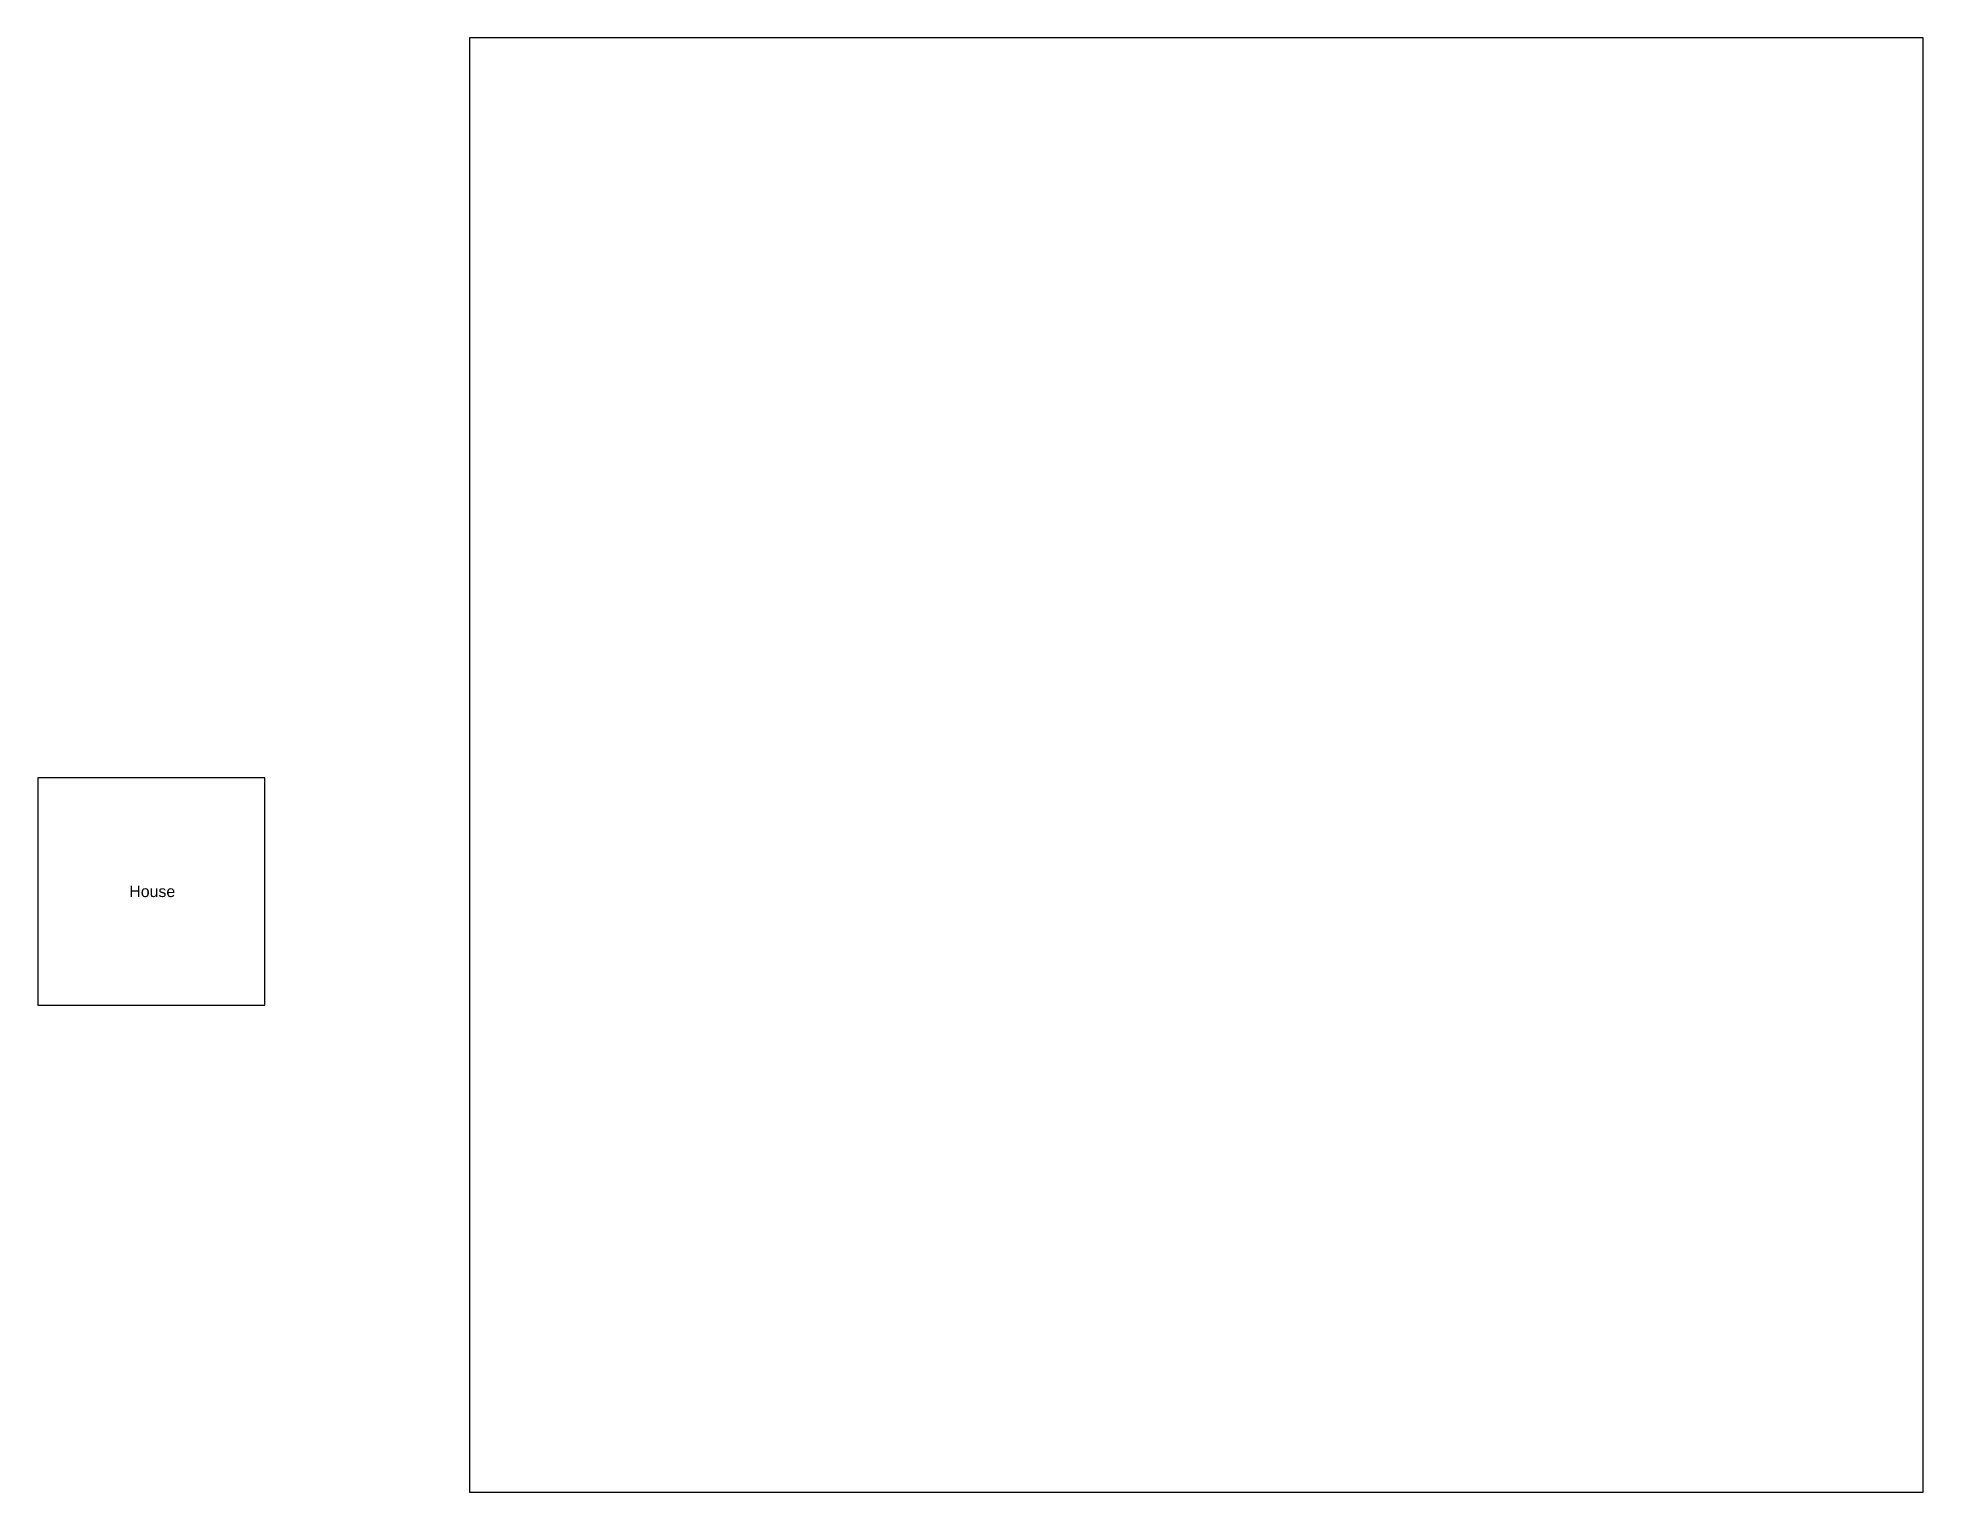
# Model space of a CAD drawing. Header units: metres. Extents: x -19 to 64, y 0 to 64.
import ezdxf

# ---------------------------------------------------------------- set-up
doc = ezdxf.new("R2010")
doc.units = ezdxf.units.M
doc.layers.get('0').update_dxf_attribs({"lineweight": 25, "true_color": 0xffffff})
doc.styles.add('textstyle11', font='')
doc.styles.get('textstyle11').set_extended_font_data('Arial')

msp = doc.modelspace()

# ---------------------------------------------------------------- linework, layer by layer
at = {"flags": 128}
for points in [[(64, 0), (64, 64), (0, 64), (0, 0)], [(-9.006, 21.437), (-9.006, 31.437), (-19.006, 31.437), (-19.006, 21.437)]]:
    msp.add_lwpolyline(points, close=True, dxfattribs=at)

# ---------------------------------------------------------------- texts
at = {"insert": (-14.973, 26.183), "char_height": 0.5, "attachment_point": 7, "line_spacing_factor": 0.971628, "style": 'textstyle11'}
msp.add_mtext('House', dxfattribs=at)

doc.saveas('drawing.dxf')
